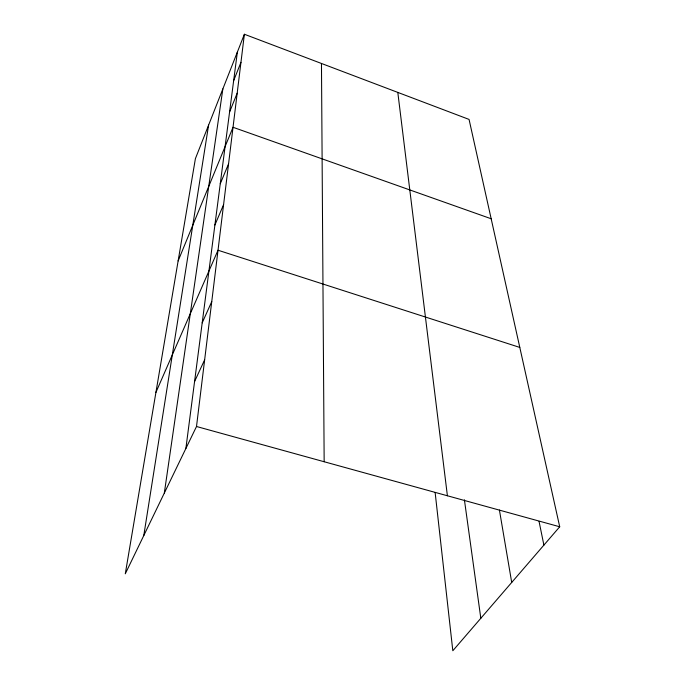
<?xml version="1.0" encoding="UTF-8"?>
<svg xmlns="http://www.w3.org/2000/svg" width="685" height="685" viewBox="0 0 685 685"><rect width="100%" height="100%" fill="white"/><g stroke="black" fill="none" stroke-linecap="round" stroke-linejoin="round"><path stroke-width="1.03" d="M244.382 34.25L195.405 158.637L125.286 573.807L196.509 426.498L244.382 34.25L469.062 119.421L559.713 526.774L452.819 650.75L435.146 492.558M185.875 448.504L237.37 52.043M164.323 493.063L222.856 88.904M143.79 535.542L208.6 125.107M233.662 80.633L240.949 62.344M229.586 112.006L237.181 93.203M178.126 260.934L233.028 127.282L491.171 218.763M220.262 183.743L228.559 163.912M214.91 224.997L223.584 204.652M155.923 392.402L218.018 250.231L519.795 347.423M202.195 322.866L211.759 301.571M194.574 381.519L204.644 359.822M196.509 426.498L559.713 526.774M539.035 521.336L543.899 545.114M499.416 510.025L511.712 582.447M464.413 499.836L480.819 618.281M397.805 92.406L447.399 495.769M321.47 63.474L324.159 461.741"/></g></svg>
